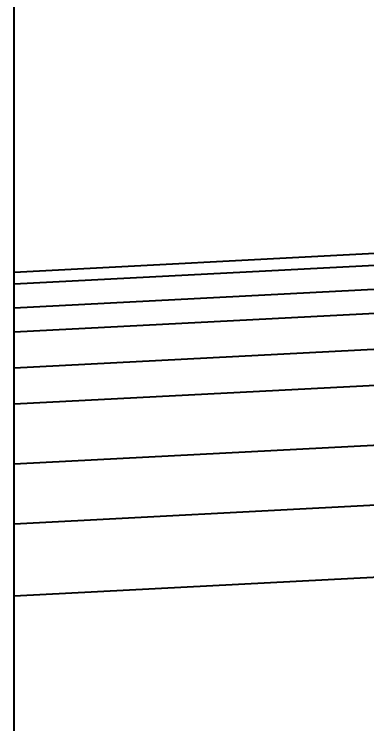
# Model space of a CAD drawing. Header units: millimetres. Extents: x 1147 to 12155, y -6137 to -4403.
# Drawn here: x 4469.746 to 4471.223, y -5130.816 to -5127.842 of the extents above; entities that cross this region are included whole.
import ezdxf

# ---------------------------------------------------------------- set-up
doc = ezdxf.new("R2010")
doc.units = ezdxf.units.MM
doc.header["$LTSCALE"] = 16.335
doc.header["$PDMODE"] = 3
doc.header["$PDSIZE"] = 0.3125
doc.linetypes.add('HIDDEN', pattern=[0.2, 0.1, -0.1])
doc.layers.get('0').update_dxf_attribs({"linetype": 'CONTINUOUS'})
doc.layers.get('Defpoints').update_dxf_attribs({"linetype": 'CONTINUOUS'})
doc.layers.add('DEFAULT_2', color=8, linetype='HIDDEN')
doc.styles.get("Standard").update_dxf_attribs({"font": 'txt', "width": 0.8})
doc.dimstyles.new('STANDARD$0', dxfattribs={"dimscale": 2, "dimtxt": 3, "dimasz": 3, "dimexe": 1.25, "dimexo": 0.625, "dimgap": 0.5, "dimtad": 0, "dimdsep": 46, "dimlunit": 6, "dimtxsty": 'Standard', "dimblk": 'CLOSEDBLANK', "dimcen": 0, "dimclrt": 2, "dimazin": 2, "dimtfac": 2, "dimtmove": 1, "dimatfit": 3, "dimfxl": 0, "dimtolj": 1, "dimtzin": 0, "dimarcsym": 0})

# ---------------------------------------------------------------- blocks, each defined once
blk = doc.blocks.new('*D690')
at = {"color": 4, "lineweight": -2}
for p, q in [((4469.746, -5145.7196), (4469.746, -4954.5849)), ((4576.5778, -5023.709), (4576.5778, -4954.5849)), ((4479.746, -4954.7099), (4509.4857, -4954.7099)), ((4566.5778, -4954.7099), (4545.4857, -4954.7099))]:
    blk.add_line(p, q, dxfattribs=at)
at = {"color": 4}
for points in [[(4479.746, -4953.0432), (4479.746, -4956.3765), (4469.746, -4954.7099)], [(4566.5778, -4953.0432), (4566.5778, -4956.3765), (4576.5778, -4954.7099)]]:
    blk.add_solid(points, dxfattribs=at)
at = {"layer": 'Defpoints', "color": 0}
for p in [(4469.746, -4954.7099), (4576.5778, -5023.7715), (4469.746, -5145.7821)]:
    blk.add_point(p, dxfattribs=at)
at = {"color": 6, "insert": (4527.4857, -4954.7099), "char_height": 10, "attachment_point": 5}
blk.add_mtext('\\A1;106.83', dxfattribs=at)

msp = doc.modelspace()

# ---------------------------------------------------------------- linework, layer by layer
at = {"color": 7, "linetype": 'Continuous'}
for p, q in [((4469.746, -5128.9223), (4471.2837, -5128.8417)), ((4469.746, -5128.9725), (4471.2848, -5128.8919)), ((4469.746, -5185.3567), (4469.746, -5128.9238)), ((4469.746, -5129.1736), (4471.2859, -5129.0929)), ((4469.746, -5129.4753), (4471.2878, -5129.3945)), ((4469.746, -5129.978), (4471.2886, -5129.8972))]:
    msp.add_line(p, q, dxfattribs=at)
at = {"layer": 'DEFAULT_2', "color": 8, "linetype": 'HIDDEN'}
for p, q in [((4469.746, -5129.0731), (4471.2812, -5128.9926)), ((4469.746, -5129.3245), (4471.2798, -5129.2441)), ((4469.746, -5129.7267), (4471.2782, -5129.6464)), ((4469.746, -5130.2797), (4471.2764, -5130.1995))]:
    msp.add_line(p, q, dxfattribs=at)

# ---------------------------------------------------------------- dimensions: what is measured, and where the dimension line sits
dim = msp.add_linear_dim(base=(4469.746, -4954.7099), p1=(4576.5778, -5023.7715), p2=(4469.746, -5145.7821), dimstyle='STANDARD$0', override={"dimscale": 1, "dimtxt": 10, "dimasz": 10, "dimexe": 0.125, "dimexo": 0.0625, "dimgap": 0, "dimzin": 0, "dimlunit": 2, "dimclrd": 4, "dimclre": 4, "dimclrt": 6, "dimazin": 0, "dimtfac": 1, "dimtofl": 0, "dimtmove": 0})
dim.commit()
dim.dimension.update_dxf_attribs({"geometry": '*D690', "text_midpoint": (4527.4857, -4954.7099), "dimtype": 160})

doc.saveas('drawing.dxf')
